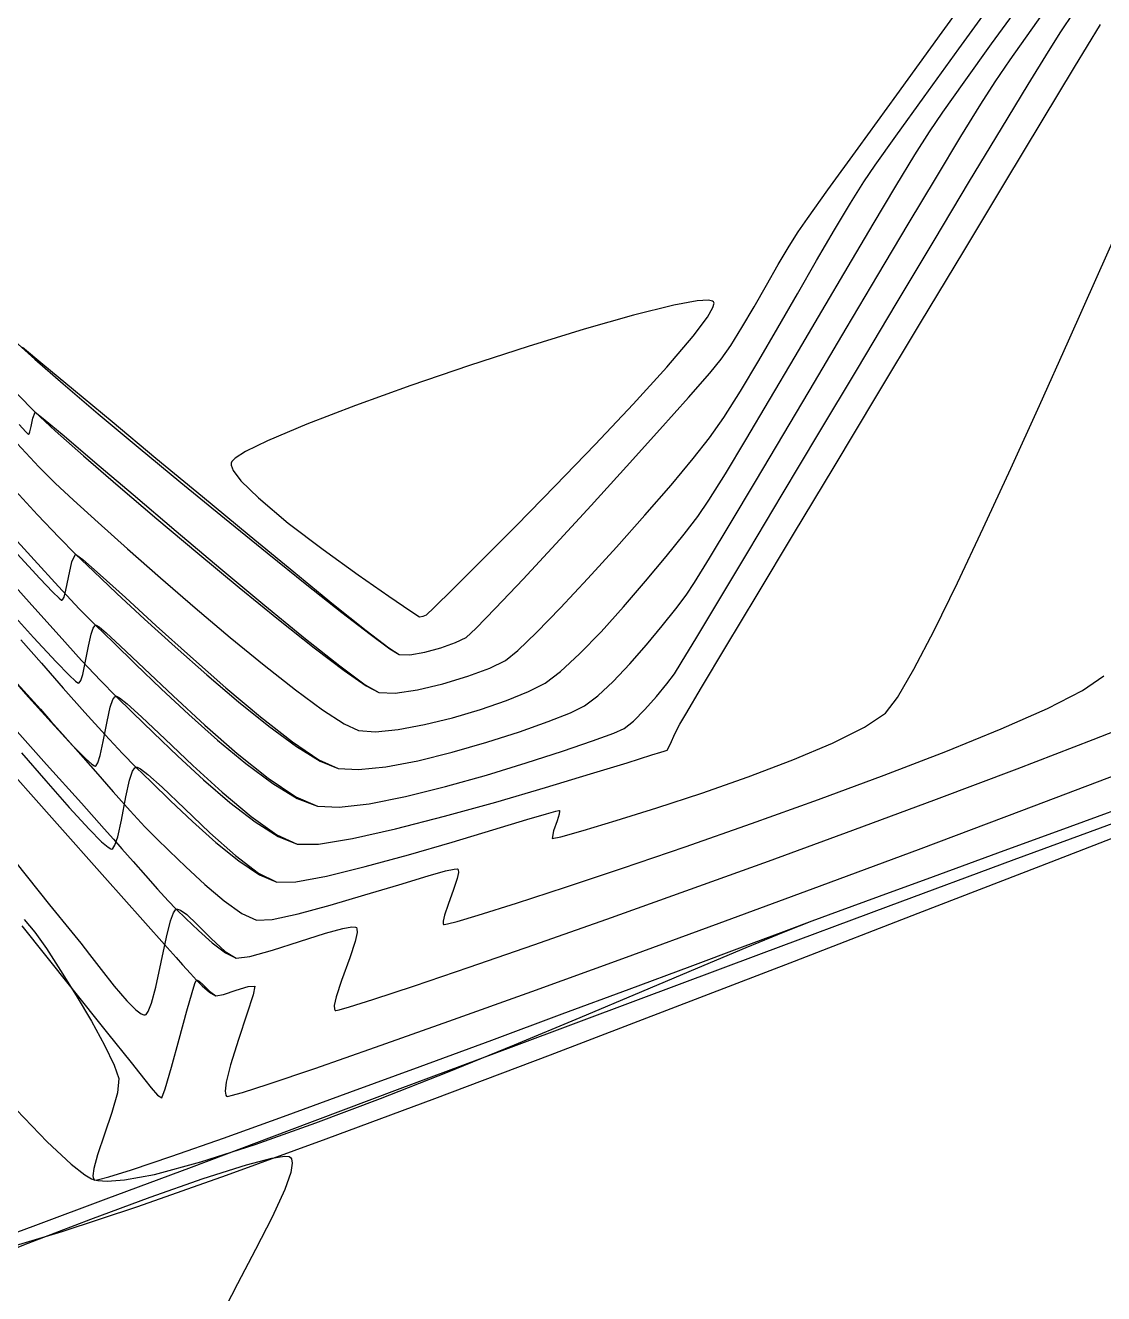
# Model space of a CAD drawing. Header units: metres. Extents: x 708868 to 711043, y 5411316 to 5413138.
# Drawn here: x 709690.22 to 709724.89, y 5411875.04 to 5411915.8 of the extents above; entities that cross this region are included whole.
import ezdxf

# ---------------------------------------------------------------- set-up
doc = ezdxf.new("R2010")
doc.units = ezdxf.units.M
for name, color, linetype in [('Rionegro 2010_Contours', 7, 'Continuous'), ('Rionegro 2014_Contours', 7, 'Continuous'), ('Rionegro 2018_Contours', 7, 'Continuous')]:
    doc.layers.add(name, color=color, linetype=linetype)

msp = doc.modelspace()

# ---------------------------------------------------------------- linework, layer by layer
at = {"layer": 'Rionegro 2010_Contours'}
for points in [[(709690.133, 5411905.455, 242), (709690.789, 5411904.914, 242), (709691.776, 5411904.094, 242), (709693.014, 5411903.064, 242), (709694.421, 5411901.894, 242), (709695.917, 5411900.653, 242), (709697.422, 5411899.409, 242), (709698.854, 5411898.232, 242), (709700.132, 5411897.191, 242), (709701.176, 5411896.355, 242), (709701.905, 5411895.794, 242), (709702.238, 5411895.575, 242), (709702.588, 5411895.572, 242), (709703.066, 5411895.657, 242), (709703.584, 5411895.797, 242), (709704.056, 5411895.963, 242), (709704.395, 5411896.122, 242), (709704.706, 5411896.409, 242), (709705.343, 5411897.064, 242), (709706.226, 5411898.001, 242), (709707.275, 5411899.132, 242), (709708.41, 5411900.368, 242), (709709.553, 5411901.622, 242), (709710.622, 5411902.807, 242), (709711.539, 5411903.834, 242), (709712.224, 5411904.616, 242), (709712.596, 5411905.066, 242), (709712.901, 5411905.513, 242), (709713.26, 5411906.094, 242), (709713.649, 5411906.756, 242), (709714.046, 5411907.447, 242), (709714.429, 5411908.114, 242), (709714.776, 5411908.705, 242), (709715.064, 5411909.166, 242), (709715.363, 5411909.591, 242), (709716.024, 5411910.51, 242), (709716.997, 5411911.858, 242), (709718.236, 5411913.568, 242), (709719.692, 5411915.577, 242), (709721.318, 5411917.818, 242)], [(709689.961, 5411898.812, 239), (709690.692, 5411898.022, 239), (709691.111, 5411897.583, 239), (709691.311, 5411897.388, 239), (709691.382, 5411897.33, 239), (709691.398, 5411897.324, 239), (709691.422, 5411897.34, 239), (709691.468, 5411897.423, 239), (709691.531, 5411897.65, 239), (709691.611, 5411898.057, 239), (709691.714, 5411898.554, 239), (709691.835, 5411898.804, 239), (709692.073, 5411898.634, 239), (709692.63, 5411898.143, 239), (709693.439, 5411897.407, 239), (709694.428, 5411896.505, 239), (709695.529, 5411895.513, 239), (709696.672, 5411894.509, 239), (709697.788, 5411893.57, 239), (709698.807, 5411892.774, 239), (709699.659, 5411892.197, 239), (709700.275, 5411891.918, 239), (709700.935, 5411891.877, 239), (709701.813, 5411891.969, 239), (709702.839, 5411892.166, 239), (709703.943, 5411892.439, 239), (709705.057, 5411892.758, 239), (709706.109, 5411893.095, 239), (709707.031, 5411893.422, 239), (709707.752, 5411893.709, 239), (709708.204, 5411893.929, 239), (709708.629, 5411894.247, 239), (709709.124, 5411894.714, 239), (709709.657, 5411895.28, 239), (709710.191, 5411895.892, 239), (709710.694, 5411896.498, 239), (709711.13, 5411897.046, 239), (709711.465, 5411897.485, 239), (709711.733, 5411897.893, 239), (709712.217, 5411898.68, 239), (709712.882, 5411899.782, 239), (709713.691, 5411901.136, 239), (709714.606, 5411902.675, 239), (709715.592, 5411904.337, 239), (709716.612, 5411906.056, 239), (709717.629, 5411907.769, 239), (709718.607, 5411909.411, 239), (709719.509, 5411910.917, 239), (709720.299, 5411912.225, 239), (709720.94, 5411913.268, 239), (709721.396, 5411913.983, 239), (709721.882, 5411914.695, 239), (709722.554, 5411915.65, 239), (709723.377, 5411916.799, 239)], [(709690.024, 5411902.966, 241), (709690.244, 5411902.735, 241), (709690.316, 5411902.664, 241), (709690.329, 5411902.656, 241), (709690.344, 5411902.668, 241), (709690.372, 5411902.734, 241), (709690.412, 5411902.906, 241), (709690.463, 5411903.175, 241), (709690.539, 5411903.367, 241), (709690.797, 5411903.167, 241), (709691.467, 5411902.606, 241), (709692.46, 5411901.763, 241), (709693.691, 5411900.717, 241), (709695.07, 5411899.546, 241), (709696.511, 5411898.331, 241), (709697.926, 5411897.151, 241), (709699.228, 5411896.084, 241), (709700.33, 5411895.21, 241), (709701.144, 5411894.607, 241), (709701.583, 5411894.356, 241), (709702.115, 5411894.338, 241), (709702.833, 5411894.442, 241), (709703.641, 5411894.634, 241), (709704.446, 5411894.878, 241), (709705.152, 5411895.142, 241), (709705.664, 5411895.391, 241), (709706.051, 5411895.703, 241), (709706.66, 5411896.289, 241), (709707.432, 5411897.082, 241), (709708.309, 5411898.019, 241), (709709.232, 5411899.032, 241), (709710.143, 5411900.056, 241), (709710.984, 5411901.026, 241), (709711.695, 5411901.875, 241), (709712.219, 5411902.539, 241), (709712.676, 5411903.198, 241), (709713.21, 5411904.044, 241), (709713.798, 5411905.023, 241), (709714.417, 5411906.083, 241), (709715.044, 5411907.172, 241), (709715.657, 5411908.238, 241), (709716.231, 5411909.228, 241), (709716.745, 5411910.09, 241), (709717.175, 5411910.772, 241), (709717.546, 5411911.309, 241), (709718.207, 5411912.238, 241), (709719.116, 5411913.503, 241), (709720.232, 5411915.05, 241), (709721.516, 5411916.822, 241)], [(709689.614, 5411897.092, 238), (709690.491, 5411896.123, 238), (709691.21, 5411895.347, 238), (709691.631, 5411894.913, 238), (709691.837, 5411894.72, 238), (709691.914, 5411894.664, 238), (709691.933, 5411894.658, 238), (709691.958, 5411894.672, 238), (709692.004, 5411894.743, 238), (709692.069, 5411894.939, 238), (709692.151, 5411895.314, 238), (709692.251, 5411895.849, 238), (709692.336, 5411896.228, 238), (709692.406, 5411896.43, 238), (709692.457, 5411896.505, 238), (709692.483, 5411896.522, 238), (709692.506, 5411896.518, 238), (709692.592, 5411896.465, 238), (709692.817, 5411896.278, 238), (709693.273, 5411895.86, 238), (709694.043, 5411895.13, 238), (709694.973, 5411894.251, 238), (709695.993, 5411893.311, 238), (709697.037, 5411892.398, 238), (709698.035, 5411891.599, 238), (709698.919, 5411891.004, 238), (709699.621, 5411890.699, 238), (709700.314, 5411890.667, 238), (709701.281, 5411890.783, 238), (709702.445, 5411891.017, 238), (709703.726, 5411891.334, 238), (709705.046, 5411891.704, 238), (709706.326, 5411892.093, 238), (709707.487, 5411892.469, 238), (709708.451, 5411892.8, 238), (709709.14, 5411893.054, 238), (709709.474, 5411893.197, 238), (709709.779, 5411893.44, 238), (709710.14, 5411893.808, 238), (709710.509, 5411894.23, 238), (709710.841, 5411894.637, 238), (709711.088, 5411894.957, 238), (709711.311, 5411895.311, 238), (709711.813, 5411896.139, 238), (709712.551, 5411897.367, 238), (709713.48, 5411898.918, 238), (709714.556, 5411900.718, 238), (709715.734, 5411902.69, 238), (709716.97, 5411904.758, 238), (709718.219, 5411906.848, 238), (709719.437, 5411908.883, 238), (709720.58, 5411910.787, 238), (709721.603, 5411912.486, 238), (709722.461, 5411913.903, 238), (709723.111, 5411914.962, 238), (709723.507, 5411915.589, 238), (709723.933, 5411916.215, 238)], [(709689.336, 5411895.333, 237), (709690.229, 5411894.318, 237), (709691.052, 5411893.401, 237), (709691.741, 5411892.657, 237), (709692.154, 5411892.237, 237), (709692.362, 5411892.051, 237), (709692.445, 5411891.997, 237), (709692.468, 5411891.993, 237), (709692.497, 5411892.009, 237), (709692.554, 5411892.095, 237), (709692.632, 5411892.331, 237), (709692.73, 5411892.784, 237), (709692.851, 5411893.429, 237), (709692.954, 5411893.886, 237), (709693.038, 5411894.129, 237), (709693.099, 5411894.22, 237), (709693.132, 5411894.24, 237), (709693.159, 5411894.238, 237), (709693.255, 5411894.185, 237), (709693.492, 5411893.997, 237), (709693.954, 5411893.577, 237), (709694.714, 5411892.856, 237), (709695.606, 5411892.013, 237), (709696.552, 5411891.15, 237), (709697.479, 5411890.371, 237), (709698.309, 5411889.78, 237), (709698.967, 5411889.479, 237), (709699.647, 5411889.484, 237), (709700.739, 5411889.663, 237), (709702.128, 5411889.976, 237), (709703.702, 5411890.381, 237), (709705.346, 5411890.837, 237), (709706.947, 5411891.303, 237), (709708.392, 5411891.738, 237), (709709.567, 5411892.101, 237), (709710.358, 5411892.35, 237), (709710.653, 5411892.443, 237), (709710.759, 5411892.47, 237), (709710.859, 5411892.505, 237), (709710.95, 5411892.689, 237), (709711.116, 5411893.047, 237), (709711.259, 5411893.34, 237), (709711.453, 5411893.666, 237), (709711.964, 5411894.521, 237), (709712.744, 5411895.822, 237), (709713.746, 5411897.491, 237), (709714.92, 5411899.448, 237), (709716.22, 5411901.611, 237), (709717.597, 5411903.902, 237), (709719.002, 5411906.239, 237), (709720.389, 5411908.544, 237), (709721.708, 5411910.736, 237), (709722.913, 5411912.734, 237), (709723.954, 5411914.46, 237), (709724.783, 5411915.831, 237)], [(709690.102, 5411892.422, 236), (709690.883, 5411891.514, 236), (709691.629, 5411890.665, 236), (709692.275, 5411889.962, 236), (709692.675, 5411889.56, 236), (709692.885, 5411889.381, 236), (709692.975, 5411889.33, 236), (709693.003, 5411889.327, 236), (709693.037, 5411889.346, 236), (709693.103, 5411889.446, 236), (709693.195, 5411889.723, 236), (709693.31, 5411890.253, 236), (709693.452, 5411891.008, 236), (709693.572, 5411891.544, 236), (709693.67, 5411891.828, 236), (709693.742, 5411891.935, 236), (709693.78, 5411891.958, 236), (709693.814, 5411891.958, 236), (709693.921, 5411891.908, 236), (709694.165, 5411891.723, 236), (709694.621, 5411891.313, 236), (709695.343, 5411890.624, 236), (709696.155, 5411889.852, 236), (709696.975, 5411889.121, 236), (709697.722, 5411888.549, 236), (709698.312, 5411888.26, 236), (709698.92, 5411888.276, 236), (709699.906, 5411888.458, 236), (709701.153, 5411888.762, 236), (709702.54, 5411889.142, 236), (709703.947, 5411889.55, 236), (709705.256, 5411889.943, 236), (709706.345, 5411890.273, 236), (709706.979, 5411890.461, 236), (709707.276, 5411890.543, 236), (709707.374, 5411890.564, 236), (709707.391, 5411890.562, 236), (709707.4, 5411890.539, 236), (709707.388, 5411890.447, 236), (709707.32, 5411890.233, 236), (709707.203, 5411889.91, 236), (709707.16, 5411889.664, 236), (709707.436, 5411889.723, 236), (709708.154, 5411889.922, 236), (709709.215, 5411890.239, 236), (709710.519, 5411890.647, 236), (709711.966, 5411891.125, 236), (709713.458, 5411891.647, 236), (709714.894, 5411892.189, 236), (709716.175, 5411892.728, 236), (709717.202, 5411893.238, 236), (709717.875, 5411893.697, 236), (709718.262, 5411894.2, 236), (709718.791, 5411895.104, 236), (709719.442, 5411896.35, 236), (709720.191, 5411897.88, 236), (709721.019, 5411899.635, 236), (709721.903, 5411901.555, 236), (709722.822, 5411903.584, 236), (709723.755, 5411905.66, 236), (709724.679, 5411907.727, 236), (709725.573, 5411909.725, 236)], [(709712.35, 5411906.914, 243), (709712.318, 5411906.94, 243), (709712.185, 5411906.965, 243), (709711.823, 5411906.941, 243), (709711.073, 5411906.802, 243), (709709.779, 5411906.482, 243), (709708.185, 5411906.03, 243), (709706.392, 5411905.481, 243), (709704.502, 5411904.868, 243), (709702.617, 5411904.225, 243), (709700.84, 5411903.585, 243), (709699.271, 5411902.982, 243), (709698.013, 5411902.45, 243), (709697.299, 5411902.098, 243), (709696.969, 5411901.888, 243), (709696.859, 5411901.778, 243), (709696.839, 5411901.733, 243), (709696.839, 5411901.664, 243), (709696.906, 5411901.493, 243), (709697.155, 5411901.161, 243), (709697.715, 5411900.609, 243), (709698.678, 5411899.804, 243), (709699.795, 5411898.952, 243), (709700.921, 5411898.139, 243), (709701.91, 5411897.451, 243), (709702.616, 5411896.974, 243), (709702.892, 5411896.794, 243), (709703.009, 5411896.814, 243), (709703.125, 5411896.854, 243), (709703.356, 5411897.078, 243), (709703.973, 5411897.687, 243), (709704.887, 5411898.599, 243), (709706.012, 5411899.73, 243), (709707.258, 5411900.999, 243), (709708.537, 5411902.324, 243), (709709.762, 5411903.623, 243), (709710.844, 5411904.814, 243), (709711.694, 5411905.814, 243), (709712.149, 5411906.421, 243), (709712.329, 5411906.737, 243), (709712.362, 5411906.872, 243), (709712.35, 5411906.914, 243)], [(709689.479, 5411876.453, 231), (709691.412, 5411877.035, 231), (709693.836, 5411877.841, 231), (709696.686, 5411878.842, 231), (709699.894, 5411880.008, 231), (709703.391, 5411881.309, 231), (709707.111, 5411882.715, 231), (709710.986, 5411884.196, 231), (709714.947, 5411885.721, 231), (709718.929, 5411887.261, 231), (709722.863, 5411888.786, 231), (709726.681, 5411890.265, 231), (709730.317, 5411891.669, 231), (709733.702, 5411892.967, 231), (709736.769, 5411894.13, 231), (709739.45, 5411895.127, 231), (709741.678, 5411895.929, 231), (709743.386, 5411896.505, 231)], [(709689.918, 5411888.891, 234), (709691.005, 5411887.537, 234), (709691.716, 5411886.653, 234), (709692.005, 5411886.297, 234), (709692.289, 5411885.939, 234), (709692.665, 5411885.451, 234), (709693.081, 5411884.922, 234), (709693.488, 5411884.442, 234), (709693.773, 5411884.156, 234), (709693.946, 5411884.027, 234), (709694.036, 5411883.994, 234), (709694.072, 5411883.995, 234), (709694.106, 5411884.013, 234), (709694.173, 5411884.106, 234), (709694.276, 5411884.369, 234), (709694.415, 5411884.89, 234), (709694.589, 5411885.689, 234), (709694.76, 5411886.49, 234), (709694.892, 5411887.014, 234), (709694.986, 5411887.28, 234), (709695.047, 5411887.375, 234), (709695.076, 5411887.395, 234), (709695.116, 5411887.398, 234), (709695.216, 5411887.361, 234), (709695.415, 5411887.218, 234), (709695.742, 5411886.911, 234), (709696.202, 5411886.448, 234), (709696.647, 5411886.035, 234), (709697.004, 5411885.822, 234), (709697.442, 5411885.873, 234), (709698.17, 5411886.077, 234), (709699.033, 5411886.354, 234), (709699.873, 5411886.621, 234), (709700.425, 5411886.774, 234), (709700.716, 5411886.824, 234), (709700.833, 5411886.818, 234), (709700.865, 5411886.801, 234), (709700.885, 5411886.765, 234), (709700.891, 5411886.641, 234), (709700.828, 5411886.349, 234), (709700.656, 5411885.826, 234), (709700.391, 5411885.098, 234), (709700.218, 5411884.579, 234), (709700.156, 5411884.293, 234), (709700.161, 5411884.174, 234), (709700.181, 5411884.141, 234), (709700.201, 5411884.138, 234), (709700.312, 5411884.159, 234), (709700.648, 5411884.253, 234), (709701.39, 5411884.485, 234), (709702.739, 5411884.93, 234), (709704.49, 5411885.527, 234), (709706.573, 5411886.25, 234), (709708.918, 5411887.075, 234), (709711.454, 5411887.98, 234), (709714.112, 5411888.939, 234), (709716.821, 5411889.929, 234), (709719.511, 5411890.925, 234), (709722.112, 5411891.905, 234), (709724.553, 5411892.843, 234), (709726.764, 5411893.717, 234)], [(709690.107, 5411886.859, 233), (709691.675, 5411884.898, 233), (709692.864, 5411883.411, 233), (709693.623, 5411882.462, 233), (709693.902, 5411882.115, 233), (709694.06, 5411881.913, 233), (709694.269, 5411881.646, 233), (709694.471, 5411881.416, 233), (709694.607, 5411881.329, 233), (709694.723, 5411881.617, 233), (709694.926, 5411882.315, 233), (709695.173, 5411883.22, 233), (709695.418, 5411884.125, 233), (709695.583, 5411884.711, 233), (709695.673, 5411885, 233), (709695.713, 5411885.098, 233), (709695.725, 5411885.113, 233), (709695.747, 5411885.112, 233), (709695.811, 5411885.074, 233), (709695.941, 5411884.956, 233), (709696.139, 5411884.757, 233), (709696.35, 5411884.603, 233), (709696.597, 5411884.652, 233), (709696.996, 5411884.787, 233), (709697.385, 5411884.91, 233), (709697.602, 5411884.92, 233), (709697.55, 5411884.64, 233), (709697.347, 5411884.014, 233), (709697.077, 5411883.208, 233), (709696.822, 5411882.39, 233), (709696.685, 5411881.837, 233), (709696.649, 5411881.539, 233), (709696.668, 5411881.415, 233), (709696.692, 5411881.379, 233), (709696.714, 5411881.376, 233), (709696.837, 5411881.399, 233), (709697.208, 5411881.503, 233), (709698.028, 5411881.766, 233), (709699.526, 5411882.273, 233), (709701.484, 5411882.957, 233), (709703.833, 5411883.791, 233), (709706.504, 5411884.751, 233), (709709.427, 5411885.812, 233), (709712.533, 5411886.948, 233), (709715.753, 5411888.135, 233), (709719.017, 5411889.348, 233), (709722.255, 5411890.561, 233), (709725.399, 5411891.749, 233)], [(709689.69, 5411881.205, 232), (709690.929, 5411879.916, 232), (709691.699, 5411879.194, 232), (709692.135, 5411878.852, 232), (709692.352, 5411878.724, 232), (709692.438, 5411878.692, 232), (709692.559, 5411878.667, 232), (709692.852, 5411878.647, 232), (709693.416, 5411878.689, 232), (709694.375, 5411878.869, 232), (709695.862, 5411879.269, 232), (709697.611, 5411879.832, 232), (709699.559, 5411880.523, 232), (709701.64, 5411881.31, 232), (709703.793, 5411882.159, 232), (709705.953, 5411883.036, 232), (709708.058, 5411883.908, 232), (709710.042, 5411884.742, 232), (709711.844, 5411885.503, 232), (709713.4, 5411886.158, 232), (709714.645, 5411886.673, 232), (709715.517, 5411887.015, 232), (709716.362, 5411887.325, 232), (709717.686, 5411887.81, 232), (709719.417, 5411888.443, 232), (709721.482, 5411889.199, 232), (709723.809, 5411890.052, 232), (709726.326, 5411890.976, 232)]]:
    msp.add_polyline3d(points, dxfattribs=at)
at = {"layer": 'Rionegro 2014_Contours'}
for points in [[(709689.89, 5411905.649, 242), (709690.528, 5411905.068, 242), (709691.442, 5411904.274, 242), (709692.569, 5411903.316, 242), (709693.849, 5411902.245, 242), (709695.221, 5411901.11, 242), (709696.623, 5411899.961, 242), (709697.993, 5411898.849, 242), (709699.272, 5411897.823, 242), (709700.397, 5411896.932, 242), (709701.307, 5411896.227, 242), (709701.941, 5411895.759, 242), (709702.238, 5411895.575, 242), (709702.588, 5411895.572, 242), (709703.066, 5411895.657, 242), (709703.584, 5411895.797, 242), (709704.056, 5411895.963, 242), (709704.395, 5411896.122, 242), (709704.706, 5411896.409, 242), (709705.343, 5411897.064, 242), (709706.226, 5411898.001, 242), (709707.275, 5411899.132, 242), (709708.41, 5411900.368, 242), (709709.553, 5411901.622, 242), (709710.622, 5411902.807, 242), (709711.539, 5411903.834, 242), (709712.224, 5411904.616, 242), (709712.596, 5411905.066, 242), (709712.901, 5411905.513, 242), (709713.26, 5411906.094, 242), (709713.649, 5411906.756, 242), (709714.046, 5411907.447, 242), (709714.429, 5411908.114, 242), (709714.776, 5411908.705, 242), (709715.064, 5411909.166, 242), (709715.363, 5411909.591, 242), (709716.024, 5411910.51, 242), (709716.997, 5411911.858, 242), (709718.236, 5411913.568, 242), (709719.692, 5411915.577, 242), (709721.318, 5411917.818, 242)], [(709689.793, 5411900.965, 239), (709690.615, 5411900.069, 239), (709691.307, 5411899.334, 239), (709691.835, 5411898.804, 239), (709692.414, 5411898.252, 239), (709693.17, 5411897.54, 239), (709694.059, 5411896.715, 239), (709695.036, 5411895.827, 239), (709696.057, 5411894.925, 239), (709697.077, 5411894.057, 239), (709698.054, 5411893.274, 239), (709698.942, 5411892.623, 239), (709699.697, 5411892.155, 239), (709700.275, 5411891.918, 239), (709700.935, 5411891.877, 239), (709701.813, 5411891.969, 239), (709702.839, 5411892.166, 239), (709703.943, 5411892.439, 239), (709705.057, 5411892.758, 239), (709706.109, 5411893.095, 239), (709707.031, 5411893.422, 239), (709707.752, 5411893.709, 239), (709708.204, 5411893.929, 239), (709708.629, 5411894.247, 239), (709709.124, 5411894.714, 239), (709709.657, 5411895.28, 239), (709710.191, 5411895.892, 239), (709710.694, 5411896.498, 239), (709711.13, 5411897.046, 239), (709711.465, 5411897.485, 239), (709711.733, 5411897.893, 239), (709712.217, 5411898.68, 239), (709712.882, 5411899.782, 239), (709713.691, 5411901.136, 239), (709714.606, 5411902.675, 239), (709715.592, 5411904.337, 239), (709716.612, 5411906.056, 239), (709717.629, 5411907.769, 239), (709718.607, 5411909.411, 239), (709719.509, 5411910.917, 239), (709720.299, 5411912.225, 239), (709720.94, 5411913.268, 239), (709721.396, 5411913.983, 239), (709721.882, 5411914.695, 239), (709722.554, 5411915.65, 239), (709723.377, 5411916.799, 239)], [(709689.958, 5411903.953, 241), (709690.539, 5411903.367, 241), (709691.187, 5411902.771, 241), (709692.098, 5411901.964, 241), (709693.209, 5411901.002, 241), (709694.454, 5411899.94, 241), (709695.771, 5411898.833, 241), (709697.095, 5411897.737, 241), (709698.363, 5411896.707, 241), (709699.509, 5411895.798, 241), (709700.471, 5411895.067, 241), (709701.183, 5411894.568, 241), (709701.583, 5411894.356, 241), (709702.115, 5411894.338, 241), (709702.833, 5411894.442, 241), (709703.641, 5411894.634, 241), (709704.446, 5411894.878, 241), (709705.152, 5411895.142, 241), (709705.664, 5411895.391, 241), (709706.051, 5411895.703, 241), (709706.66, 5411896.289, 241), (709707.432, 5411897.082, 241), (709708.309, 5411898.019, 241), (709709.232, 5411899.032, 241), (709710.143, 5411900.056, 241), (709710.984, 5411901.026, 241), (709711.695, 5411901.875, 241), (709712.219, 5411902.539, 241), (709712.676, 5411903.198, 241), (709713.21, 5411904.044, 241), (709713.798, 5411905.023, 241), (709714.417, 5411906.083, 241), (709715.044, 5411907.172, 241), (709715.657, 5411908.238, 241), (709716.231, 5411909.228, 241), (709716.745, 5411910.09, 241), (709717.175, 5411910.772, 241), (709717.546, 5411911.309, 241), (709718.207, 5411912.238, 241), (709719.116, 5411913.503, 241), (709720.232, 5411915.05, 241), (709721.516, 5411916.822, 241)], [(709689.958, 5411902.358, 240), (709690.661, 5411901.614, 240), (709691.187, 5411901.085, 240), (709691.771, 5411900.54, 240), (709692.561, 5411899.82, 240), (709693.509, 5411898.973, 240), (709694.565, 5411898.045, 240), (709695.682, 5411897.082, 240), (709696.811, 5411896.129, 240), (709697.902, 5411895.232, 240), (709698.908, 5411894.439, 240), (709699.781, 5411893.795, 240), (709700.47, 5411893.345, 240), (709700.929, 5411893.137, 240), (709701.485, 5411893.098, 240), (709702.214, 5411893.168, 240), (709703.058, 5411893.324, 240), (709703.957, 5411893.545, 240), (709704.853, 5411893.811, 240), (709705.687, 5411894.099, 240), (709706.401, 5411894.389, 240), (709706.934, 5411894.66, 240), (709707.431, 5411895.031, 240), (709708.043, 5411895.601, 240), (709708.731, 5411896.312, 240), (709709.452, 5411897.108, 240), (709710.165, 5411897.932, 240), (709710.829, 5411898.729, 240), (709711.402, 5411899.441, 240), (709711.842, 5411900.012, 240), (709712.2, 5411900.542, 240), (709712.728, 5411901.387, 240), (709713.39, 5411902.483, 240), (709714.151, 5411903.763, 240), (709714.975, 5411905.162, 240), (709715.828, 5411906.614, 240), (709716.674, 5411908.053, 240), (709717.478, 5411909.415, 240), (709718.204, 5411910.634, 240), (709718.819, 5411911.643, 240), (709719.285, 5411912.377, 240), (709719.72, 5411913.011, 240), (709720.401, 5411913.973, 240), (709721.286, 5411915.21, 240), (709722.338, 5411916.666, 240)], [(709689.644, 5411899.579, 238), (709690.503, 5411898.622, 238), (709691.287, 5411897.764, 238), (709691.959, 5411897.049, 238), (709692.483, 5411896.522, 238), (709693.055, 5411895.968, 238), (709693.77, 5411895.27, 238), (709694.591, 5411894.48, 238), (709695.48, 5411893.649, 238), (709696.399, 5411892.829, 238), (709697.311, 5411892.073, 238), (709698.177, 5411891.431, 238), (709698.959, 5411890.955, 238), (709699.621, 5411890.699, 238), (709700.314, 5411890.667, 238), (709701.281, 5411890.783, 238), (709702.445, 5411891.017, 238), (709703.726, 5411891.334, 238), (709705.046, 5411891.704, 238), (709706.326, 5411892.093, 238), (709707.487, 5411892.469, 238), (709708.451, 5411892.8, 238), (709709.14, 5411893.054, 238), (709709.474, 5411893.197, 238), (709709.779, 5411893.44, 238), (709710.14, 5411893.808, 238), (709710.509, 5411894.23, 238), (709710.841, 5411894.637, 238), (709711.088, 5411894.957, 238), (709711.311, 5411895.311, 238), (709711.813, 5411896.139, 238), (709712.551, 5411897.367, 238), (709713.48, 5411898.918, 238), (709714.556, 5411900.718, 238), (709715.734, 5411902.69, 238), (709716.97, 5411904.758, 238), (709718.219, 5411906.848, 238), (709719.437, 5411908.883, 238), (709720.58, 5411910.787, 238), (709721.603, 5411912.486, 238), (709722.461, 5411913.903, 238), (709723.111, 5411914.962, 238), (709723.507, 5411915.589, 238), (709723.933, 5411916.215, 238)], [(709689.718, 5411897.973, 237), (709690.524, 5411897.061, 237), (709691.307, 5411896.184, 237), (709692.027, 5411895.391, 237), (709692.648, 5411894.727, 237), (709693.132, 5411894.24, 237), (709693.669, 5411893.718, 237), (709694.347, 5411893.056, 237), (709695.124, 5411892.313, 237), (709695.955, 5411891.549, 237), (709696.798, 5411890.824, 237), (709697.61, 5411890.198, 237), (709698.347, 5411889.73, 237), (709698.967, 5411889.479, 237), (709699.647, 5411889.484, 237), (709700.739, 5411889.663, 237), (709702.128, 5411889.976, 237), (709703.702, 5411890.381, 237), (709705.346, 5411890.837, 237), (709706.947, 5411891.303, 237), (709708.392, 5411891.738, 237), (709709.567, 5411892.101, 237), (709710.358, 5411892.35, 237), (709710.653, 5411892.443, 237), (709710.759, 5411892.47, 237), (709710.859, 5411892.505, 237), (709710.95, 5411892.689, 237), (709711.116, 5411893.047, 237), (709711.259, 5411893.34, 237), (709711.453, 5411893.666, 237), (709711.964, 5411894.521, 237), (709712.744, 5411895.822, 237), (709713.746, 5411897.491, 237), (709714.92, 5411899.448, 237), (709716.22, 5411901.611, 237), (709717.597, 5411903.902, 237), (709719.002, 5411906.239, 237), (709720.389, 5411908.544, 237), (709721.708, 5411910.736, 237), (709722.913, 5411912.734, 237), (709723.954, 5411914.46, 237), (709724.783, 5411915.831, 237)], [(709690.079, 5411896.054, 236), (709690.744, 5411895.296, 236), (709691.445, 5411894.499, 236), (709692.141, 5411893.716, 236), (709692.789, 5411892.997, 236), (709693.35, 5411892.394, 236), (709693.78, 5411891.958, 236), (709694.267, 5411891.485, 236), (709694.89, 5411890.878, 236), (709695.601, 5411890.207, 236), (709696.348, 5411889.54, 236), (709697.083, 5411888.947, 236), (709697.754, 5411888.497, 236), (709698.312, 5411888.26, 236), (709698.92, 5411888.276, 236), (709699.906, 5411888.458, 236), (709701.153, 5411888.762, 236), (709702.54, 5411889.142, 236), (709703.947, 5411889.55, 236), (709705.256, 5411889.943, 236), (709706.345, 5411890.273, 236), (709706.979, 5411890.461, 236), (709707.276, 5411890.543, 236), (709707.374, 5411890.564, 236), (709707.391, 5411890.562, 236), (709707.4, 5411890.539, 236), (709707.388, 5411890.447, 236), (709707.32, 5411890.233, 236), (709707.203, 5411889.91, 236), (709707.16, 5411889.664, 236), (709707.436, 5411889.723, 236), (709708.154, 5411889.922, 236), (709709.215, 5411890.239, 236), (709710.519, 5411890.647, 236), (709711.966, 5411891.125, 236), (709713.458, 5411891.647, 236), (709714.894, 5411892.189, 236), (709716.175, 5411892.728, 236), (709717.202, 5411893.238, 236), (709717.875, 5411893.697, 236), (709718.262, 5411894.2, 236), (709718.791, 5411895.104, 236), (709719.442, 5411896.35, 236), (709720.191, 5411897.88, 236), (709721.019, 5411899.635, 236), (709721.903, 5411901.555, 236), (709722.822, 5411903.584, 236), (709723.755, 5411905.66, 236), (709724.679, 5411907.727, 236), (709725.573, 5411909.725, 236)], [(709712.35, 5411906.914, 243), (709712.318, 5411906.94, 243), (709712.185, 5411906.965, 243), (709711.823, 5411906.941, 243), (709711.073, 5411906.802, 243), (709709.779, 5411906.482, 243), (709708.185, 5411906.03, 243), (709706.392, 5411905.481, 243), (709704.502, 5411904.868, 243), (709702.617, 5411904.225, 243), (709700.84, 5411903.585, 243), (709699.271, 5411902.982, 243), (709698.013, 5411902.45, 243), (709697.299, 5411902.098, 243), (709696.969, 5411901.888, 243), (709696.859, 5411901.778, 243), (709696.839, 5411901.733, 243), (709696.839, 5411901.664, 243), (709696.906, 5411901.493, 243), (709697.155, 5411901.161, 243), (709697.715, 5411900.609, 243), (709698.678, 5411899.804, 243), (709699.795, 5411898.952, 243), (709700.921, 5411898.139, 243), (709701.91, 5411897.451, 243), (709702.616, 5411896.974, 243), (709702.892, 5411896.794, 243), (709703.009, 5411896.814, 243), (709703.125, 5411896.854, 243), (709703.356, 5411897.078, 243), (709703.973, 5411897.687, 243), (709704.887, 5411898.599, 243), (709706.012, 5411899.73, 243), (709707.258, 5411900.999, 243), (709708.537, 5411902.324, 243), (709709.762, 5411903.623, 243), (709710.844, 5411904.814, 243), (709711.694, 5411905.814, 243), (709712.149, 5411906.421, 243), (709712.329, 5411906.737, 243), (709712.362, 5411906.872, 243), (709712.35, 5411906.914, 243)], [(709688.849, 5411876.602, 231), (709690.562, 5411877.235, 231), (709692.826, 5411878.08, 231), (709695.568, 5411879.106, 231), (709698.714, 5411880.287, 231), (709702.192, 5411881.593, 231), (709705.93, 5411882.994, 231), (709709.853, 5411884.463, 231), (709713.89, 5411885.971, 231), (709717.968, 5411887.488, 231), (709722.014, 5411888.986, 231), (709725.954, 5411890.437, 231), (709729.717, 5411891.81, 231), (709733.23, 5411893.079, 231), (709736.419, 5411894.213, 231), (709739.213, 5411895.184, 231), (709741.537, 5411895.963, 231), (709743.32, 5411896.521, 231)], [(709689.963, 5411894.648, 235), (709690.706, 5411893.821, 235), (709691.038, 5411893.45, 235), (709691.427, 5411893.01, 235), (709691.922, 5411892.446, 235), (709692.477, 5411891.813, 235), (709693.05, 5411891.165, 235), (709693.595, 5411890.556, 235), (709694.07, 5411890.042, 235), (709694.428, 5411889.676, 235), (709694.843, 5411889.273, 235), (709695.383, 5411888.75, 235), (709695.991, 5411888.187, 235), (709696.611, 5411887.662, 235), (709697.185, 5411887.254, 235), (709697.658, 5411887.041, 235), (709698.162, 5411887.066, 235), (709698.989, 5411887.243, 235), (709700.021, 5411887.521, 235), (709701.141, 5411887.85, 235), (709702.229, 5411888.18, 235), (709703.168, 5411888.462, 235), (709703.733, 5411888.62, 235), (709704.008, 5411888.681, 235), (709704.107, 5411888.689, 235), (709704.128, 5411888.682, 235), (709704.141, 5411888.658, 235), (709704.145, 5411888.575, 235), (709704.103, 5411888.379, 235), (709703.988, 5411888.029, 235), (709703.811, 5411887.543, 235), (709703.695, 5411887.196, 235), (709703.653, 5411887.004, 235), (709703.657, 5411886.924, 235), (709703.67, 5411886.902, 235), (709703.688, 5411886.901, 235), (709703.79, 5411886.92, 235), (709704.101, 5411887.002, 235), (709704.784, 5411887.205, 235), (709706.012, 5411887.59, 235), (709707.583, 5411888.1, 235), (709709.418, 5411888.711, 235), (709711.439, 5411889.399, 235), (709713.567, 5411890.142, 235), (709715.725, 5411890.916, 235), (709717.833, 5411891.697, 235), (709719.814, 5411892.461, 235), (709721.588, 5411893.186, 235), (709723.078, 5411893.848, 235), (709724.205, 5411894.423, 235), (709724.891, 5411894.889, 235)], [(709689.446, 5411893.684, 234), (709690.907, 5411892.048, 234), (709692.026, 5411890.796, 234), (709692.757, 5411889.978, 234), (709693.053, 5411889.647, 234), (709693.331, 5411889.332, 234), (709693.688, 5411888.924, 234), (709694.083, 5411888.475, 234), (709694.474, 5411888.036, 234), (709694.819, 5411887.659, 234), (709695.076, 5411887.395, 234), (709695.384, 5411887.095, 234), (709695.788, 5411886.708, 234), (709696.232, 5411886.312, 234), (709696.657, 5411885.99, 234), (709697.004, 5411885.822, 234), (709697.442, 5411885.873, 234), (709698.17, 5411886.077, 234), (709699.033, 5411886.354, 234), (709699.873, 5411886.621, 234), (709700.425, 5411886.774, 234), (709700.716, 5411886.824, 234), (709700.833, 5411886.818, 234), (709700.865, 5411886.801, 234), (709700.885, 5411886.765, 234), (709700.891, 5411886.641, 234), (709700.828, 5411886.349, 234), (709700.656, 5411885.826, 234), (709700.391, 5411885.098, 234), (709700.218, 5411884.579, 234), (709700.156, 5411884.293, 234), (709700.161, 5411884.174, 234), (709700.181, 5411884.141, 234), (709700.201, 5411884.138, 234), (709700.312, 5411884.159, 234), (709700.648, 5411884.253, 234), (709701.39, 5411884.485, 234), (709702.739, 5411884.93, 234), (709704.49, 5411885.527, 234), (709706.573, 5411886.25, 234), (709708.918, 5411887.075, 234), (709711.454, 5411887.98, 234), (709714.112, 5411888.939, 234), (709716.821, 5411889.929, 234), (709719.511, 5411890.925, 234), (709722.112, 5411891.905, 234), (709724.553, 5411892.843, 234), (709726.764, 5411893.717, 234)], [(709689.213, 5411892.421, 233), (709691.165, 5411890.228, 233), (709692.779, 5411888.415, 233), (709694.002, 5411887.041, 233), (709694.783, 5411886.164, 233), (709695.069, 5411885.843, 233), (709695.275, 5411885.609, 233), (709695.529, 5411885.321, 233), (709695.725, 5411885.113, 233), (709695.91, 5411884.934, 233), (709696.147, 5411884.723, 233), (709696.35, 5411884.603, 233), (709696.597, 5411884.652, 233), (709696.996, 5411884.787, 233), (709697.385, 5411884.91, 233), (709697.602, 5411884.92, 233), (709697.55, 5411884.64, 233), (709697.347, 5411884.014, 233), (709697.077, 5411883.208, 233), (709696.822, 5411882.39, 233), (709696.685, 5411881.837, 233), (709696.649, 5411881.539, 233), (709696.668, 5411881.415, 233), (709696.692, 5411881.379, 233), (709696.714, 5411881.376, 233), (709696.837, 5411881.399, 233), (709697.208, 5411881.503, 233), (709698.028, 5411881.766, 233), (709699.526, 5411882.273, 233), (709701.484, 5411882.957, 233), (709703.833, 5411883.791, 233), (709706.504, 5411884.751, 233), (709709.427, 5411885.812, 233), (709712.533, 5411886.948, 233), (709715.753, 5411888.135, 233), (709719.017, 5411889.348, 233), (709722.255, 5411890.561, 233), (709725.399, 5411891.749, 233)], [(709690.191, 5411887.061, 232), (709690.533, 5411886.659, 232), (709690.899, 5411886.13, 232), (709691.358, 5411885.424, 232), (709691.858, 5411884.618, 232), (709692.347, 5411883.79, 232), (709692.773, 5411883.018, 232), (709693.083, 5411882.381, 232), (709693.226, 5411881.955, 232), (709693.183, 5411881.492, 232), (709693.005, 5411880.858, 232), (709692.767, 5411880.157, 232), (709692.544, 5411879.493, 232), (709692.426, 5411879.059, 232), (709692.397, 5411878.824, 232), (709692.416, 5411878.723, 232), (709692.438, 5411878.692, 232), (709692.461, 5411878.686, 232), (709692.577, 5411878.702, 232), (709692.913, 5411878.79, 232), (709693.639, 5411879.017, 232), (709694.935, 5411879.455, 232), (709696.59, 5411880.037, 232), (709698.524, 5411880.731, 232), (709700.659, 5411881.507, 232), (709702.917, 5411882.335, 232), (709705.218, 5411883.184, 232), (709707.483, 5411884.024, 232), (709709.634, 5411884.824, 232), (709711.591, 5411885.553, 232), (709713.277, 5411886.182, 232), (709714.612, 5411886.68, 232), (709715.517, 5411887.015, 232), (709716.362, 5411887.325, 232), (709717.686, 5411887.81, 232), (709719.417, 5411888.443, 232), (709721.482, 5411889.199, 232), (709723.809, 5411890.052, 232), (709726.326, 5411890.976, 232)], [(709688.324, 5411875.877, 230), (709690.319, 5411876.657, 230), (709692.325, 5411877.425, 230), (709694.235, 5411878.134, 230), (709695.939, 5411878.735, 230), (709697.332, 5411879.181, 230), (709698.148, 5411879.393, 230), (709698.55, 5411879.453, 230), (709698.706, 5411879.439, 230), (709698.747, 5411879.415, 230), (709698.779, 5411879.368, 230), (709698.806, 5411879.232, 230), (709698.761, 5411878.933, 230), (709698.567, 5411878.38, 230), (709698.158, 5411877.494, 230), (709697.626, 5411876.459, 230), (709697.04, 5411875.346, 230), (709696.468, 5411874.227, 230)]]:
    msp.add_polyline3d(points, dxfattribs=at)
at = {"layer": 'Rionegro 2018_Contours'}
for points in [[(709689.89, 5411905.649, 242), (709690.528, 5411905.068, 242), (709691.442, 5411904.274, 242), (709692.569, 5411903.316, 242), (709693.849, 5411902.245, 242), (709695.221, 5411901.11, 242), (709696.623, 5411899.961, 242), (709697.993, 5411898.849, 242), (709699.272, 5411897.823, 242), (709700.397, 5411896.932, 242), (709701.307, 5411896.227, 242), (709701.941, 5411895.759, 242), (709702.238, 5411895.575, 242), (709702.588, 5411895.572, 242), (709703.066, 5411895.657, 242), (709703.584, 5411895.797, 242), (709704.056, 5411895.963, 242), (709704.395, 5411896.122, 242), (709704.706, 5411896.409, 242), (709705.343, 5411897.064, 242), (709706.226, 5411898.001, 242), (709707.275, 5411899.132, 242), (709708.41, 5411900.368, 242), (709709.553, 5411901.622, 242), (709710.622, 5411902.807, 242), (709711.539, 5411903.834, 242), (709712.224, 5411904.616, 242), (709712.596, 5411905.066, 242), (709712.901, 5411905.513, 242), (709713.26, 5411906.094, 242), (709713.649, 5411906.756, 242), (709714.046, 5411907.447, 242), (709714.429, 5411908.114, 242), (709714.776, 5411908.705, 242), (709715.064, 5411909.166, 242), (709715.363, 5411909.591, 242), (709716.024, 5411910.51, 242), (709716.997, 5411911.858, 242), (709718.236, 5411913.568, 242), (709719.692, 5411915.577, 242), (709721.318, 5411917.818, 242)], [(709689.793, 5411900.965, 239), (709690.615, 5411900.069, 239), (709691.307, 5411899.334, 239), (709691.835, 5411898.804, 239), (709692.414, 5411898.252, 239), (709693.17, 5411897.54, 239), (709694.059, 5411896.715, 239), (709695.036, 5411895.827, 239), (709696.057, 5411894.925, 239), (709697.077, 5411894.057, 239), (709698.054, 5411893.274, 239), (709698.942, 5411892.623, 239), (709699.697, 5411892.155, 239), (709700.275, 5411891.918, 239), (709700.935, 5411891.877, 239), (709701.813, 5411891.969, 239), (709702.839, 5411892.166, 239), (709703.943, 5411892.439, 239), (709705.057, 5411892.758, 239), (709706.109, 5411893.095, 239), (709707.031, 5411893.422, 239), (709707.752, 5411893.709, 239), (709708.204, 5411893.929, 239), (709708.629, 5411894.247, 239), (709709.124, 5411894.714, 239), (709709.657, 5411895.28, 239), (709710.191, 5411895.892, 239), (709710.694, 5411896.498, 239), (709711.13, 5411897.046, 239), (709711.465, 5411897.485, 239), (709711.733, 5411897.893, 239), (709712.217, 5411898.68, 239), (709712.882, 5411899.782, 239), (709713.691, 5411901.136, 239), (709714.606, 5411902.675, 239), (709715.592, 5411904.337, 239), (709716.612, 5411906.056, 239), (709717.629, 5411907.769, 239), (709718.607, 5411909.411, 239), (709719.509, 5411910.917, 239), (709720.299, 5411912.225, 239), (709720.94, 5411913.268, 239), (709721.396, 5411913.983, 239), (709721.882, 5411914.695, 239), (709722.554, 5411915.65, 239), (709723.377, 5411916.799, 239)], [(709689.958, 5411903.953, 241), (709690.539, 5411903.367, 241), (709691.187, 5411902.771, 241), (709692.098, 5411901.964, 241), (709693.209, 5411901.002, 241), (709694.454, 5411899.94, 241), (709695.771, 5411898.833, 241), (709697.095, 5411897.737, 241), (709698.363, 5411896.707, 241), (709699.509, 5411895.798, 241), (709700.471, 5411895.067, 241), (709701.183, 5411894.568, 241), (709701.583, 5411894.356, 241), (709702.115, 5411894.338, 241), (709702.833, 5411894.442, 241), (709703.641, 5411894.634, 241), (709704.446, 5411894.878, 241), (709705.152, 5411895.142, 241), (709705.664, 5411895.391, 241), (709706.051, 5411895.703, 241), (709706.66, 5411896.289, 241), (709707.432, 5411897.082, 241), (709708.309, 5411898.019, 241), (709709.232, 5411899.032, 241), (709710.143, 5411900.056, 241), (709710.984, 5411901.026, 241), (709711.695, 5411901.875, 241), (709712.219, 5411902.539, 241), (709712.676, 5411903.198, 241), (709713.21, 5411904.044, 241), (709713.798, 5411905.023, 241), (709714.417, 5411906.083, 241), (709715.044, 5411907.172, 241), (709715.657, 5411908.238, 241), (709716.231, 5411909.228, 241), (709716.745, 5411910.09, 241), (709717.175, 5411910.772, 241), (709717.546, 5411911.309, 241), (709718.207, 5411912.238, 241), (709719.116, 5411913.503, 241), (709720.232, 5411915.05, 241), (709721.516, 5411916.822, 241)], [(709689.958, 5411902.358, 240), (709690.661, 5411901.614, 240), (709691.187, 5411901.085, 240), (709691.771, 5411900.54, 240), (709692.561, 5411899.82, 240), (709693.509, 5411898.973, 240), (709694.565, 5411898.045, 240), (709695.682, 5411897.082, 240), (709696.811, 5411896.129, 240), (709697.902, 5411895.232, 240), (709698.908, 5411894.439, 240), (709699.781, 5411893.795, 240), (709700.47, 5411893.345, 240), (709700.929, 5411893.137, 240), (709701.485, 5411893.098, 240), (709702.214, 5411893.168, 240), (709703.058, 5411893.324, 240), (709703.957, 5411893.545, 240), (709704.853, 5411893.811, 240), (709705.687, 5411894.099, 240), (709706.401, 5411894.389, 240), (709706.934, 5411894.66, 240), (709707.431, 5411895.031, 240), (709708.043, 5411895.601, 240), (709708.731, 5411896.312, 240), (709709.452, 5411897.108, 240), (709710.165, 5411897.932, 240), (709710.829, 5411898.729, 240), (709711.402, 5411899.441, 240), (709711.842, 5411900.012, 240), (709712.2, 5411900.542, 240), (709712.728, 5411901.387, 240), (709713.39, 5411902.483, 240), (709714.151, 5411903.763, 240), (709714.975, 5411905.162, 240), (709715.828, 5411906.614, 240), (709716.674, 5411908.053, 240), (709717.478, 5411909.415, 240), (709718.204, 5411910.634, 240), (709718.819, 5411911.643, 240), (709719.285, 5411912.377, 240), (709719.72, 5411913.011, 240), (709720.401, 5411913.973, 240), (709721.286, 5411915.21, 240), (709722.338, 5411916.666, 240)], [(709689.644, 5411899.579, 238), (709690.503, 5411898.622, 238), (709691.287, 5411897.764, 238), (709691.959, 5411897.049, 238), (709692.483, 5411896.522, 238), (709693.055, 5411895.968, 238), (709693.77, 5411895.27, 238), (709694.591, 5411894.48, 238), (709695.48, 5411893.649, 238), (709696.399, 5411892.829, 238), (709697.311, 5411892.073, 238), (709698.177, 5411891.431, 238), (709698.959, 5411890.955, 238), (709699.621, 5411890.699, 238), (709700.314, 5411890.667, 238), (709701.281, 5411890.783, 238), (709702.445, 5411891.017, 238), (709703.726, 5411891.334, 238), (709705.046, 5411891.704, 238), (709706.326, 5411892.093, 238), (709707.487, 5411892.469, 238), (709708.451, 5411892.8, 238), (709709.14, 5411893.054, 238), (709709.474, 5411893.197, 238), (709709.779, 5411893.44, 238), (709710.14, 5411893.808, 238), (709710.509, 5411894.23, 238), (709710.841, 5411894.637, 238), (709711.088, 5411894.957, 238), (709711.311, 5411895.311, 238), (709711.813, 5411896.139, 238), (709712.551, 5411897.367, 238), (709713.48, 5411898.918, 238), (709714.556, 5411900.718, 238), (709715.734, 5411902.69, 238), (709716.97, 5411904.758, 238), (709718.219, 5411906.848, 238), (709719.437, 5411908.883, 238), (709720.58, 5411910.787, 238), (709721.603, 5411912.486, 238), (709722.461, 5411913.903, 238), (709723.111, 5411914.962, 238), (709723.507, 5411915.589, 238), (709723.933, 5411916.215, 238)], [(709689.718, 5411897.973, 237), (709690.524, 5411897.061, 237), (709691.307, 5411896.184, 237), (709692.027, 5411895.391, 237), (709692.648, 5411894.727, 237), (709693.132, 5411894.24, 237), (709693.669, 5411893.718, 237), (709694.347, 5411893.056, 237), (709695.124, 5411892.313, 237), (709695.955, 5411891.549, 237), (709696.798, 5411890.824, 237), (709697.61, 5411890.198, 237), (709698.347, 5411889.73, 237), (709698.967, 5411889.479, 237), (709699.647, 5411889.484, 237), (709700.739, 5411889.663, 237), (709702.128, 5411889.976, 237), (709703.702, 5411890.381, 237), (709705.346, 5411890.837, 237), (709706.947, 5411891.303, 237), (709708.392, 5411891.738, 237), (709709.567, 5411892.101, 237), (709710.358, 5411892.35, 237), (709710.653, 5411892.443, 237), (709710.759, 5411892.47, 237), (709710.859, 5411892.505, 237), (709710.95, 5411892.689, 237), (709711.116, 5411893.047, 237), (709711.259, 5411893.34, 237), (709711.453, 5411893.666, 237), (709711.964, 5411894.521, 237), (709712.744, 5411895.822, 237), (709713.746, 5411897.491, 237), (709714.92, 5411899.448, 237), (709716.22, 5411901.611, 237), (709717.597, 5411903.902, 237), (709719.002, 5411906.239, 237), (709720.389, 5411908.544, 237), (709721.708, 5411910.736, 237), (709722.913, 5411912.734, 237), (709723.954, 5411914.46, 237), (709724.783, 5411915.831, 237)], [(709690.079, 5411896.054, 236), (709690.744, 5411895.296, 236), (709691.445, 5411894.499, 236), (709692.141, 5411893.716, 236), (709692.789, 5411892.997, 236), (709693.35, 5411892.394, 236), (709693.78, 5411891.958, 236), (709694.267, 5411891.485, 236), (709694.89, 5411890.878, 236), (709695.601, 5411890.207, 236), (709696.348, 5411889.54, 236), (709697.083, 5411888.947, 236), (709697.754, 5411888.497, 236), (709698.312, 5411888.26, 236), (709698.92, 5411888.276, 236), (709699.906, 5411888.458, 236), (709701.153, 5411888.762, 236), (709702.54, 5411889.142, 236), (709703.947, 5411889.55, 236), (709705.256, 5411889.943, 236), (709706.345, 5411890.273, 236), (709706.979, 5411890.461, 236), (709707.276, 5411890.543, 236), (709707.374, 5411890.564, 236), (709707.391, 5411890.562, 236), (709707.4, 5411890.539, 236), (709707.388, 5411890.447, 236), (709707.32, 5411890.233, 236), (709707.203, 5411889.91, 236), (709707.16, 5411889.664, 236), (709707.436, 5411889.723, 236), (709708.154, 5411889.922, 236), (709709.215, 5411890.239, 236), (709710.519, 5411890.647, 236), (709711.966, 5411891.125, 236), (709713.458, 5411891.647, 236), (709714.894, 5411892.189, 236), (709716.175, 5411892.728, 236), (709717.202, 5411893.238, 236), (709717.875, 5411893.697, 236), (709718.262, 5411894.2, 236), (709718.791, 5411895.104, 236), (709719.442, 5411896.35, 236), (709720.191, 5411897.88, 236), (709721.019, 5411899.635, 236), (709721.903, 5411901.555, 236), (709722.822, 5411903.584, 236), (709723.755, 5411905.66, 236), (709724.679, 5411907.727, 236), (709725.573, 5411909.725, 236)], [(709712.35, 5411906.914, 243), (709712.318, 5411906.94, 243), (709712.185, 5411906.965, 243), (709711.823, 5411906.941, 243), (709711.073, 5411906.802, 243), (709709.779, 5411906.482, 243), (709708.185, 5411906.03, 243), (709706.392, 5411905.481, 243), (709704.502, 5411904.868, 243), (709702.617, 5411904.225, 243), (709700.84, 5411903.585, 243), (709699.271, 5411902.982, 243), (709698.013, 5411902.45, 243), (709697.299, 5411902.098, 243), (709696.969, 5411901.888, 243), (709696.859, 5411901.778, 243), (709696.839, 5411901.733, 243), (709696.839, 5411901.664, 243), (709696.906, 5411901.493, 243), (709697.155, 5411901.161, 243), (709697.715, 5411900.609, 243), (709698.678, 5411899.804, 243), (709699.795, 5411898.952, 243), (709700.921, 5411898.139, 243), (709701.91, 5411897.451, 243), (709702.616, 5411896.974, 243), (709702.892, 5411896.794, 243), (709703.009, 5411896.814, 243), (709703.125, 5411896.854, 243), (709703.356, 5411897.078, 243), (709703.973, 5411897.687, 243), (709704.887, 5411898.599, 243), (709706.012, 5411899.73, 243), (709707.258, 5411900.999, 243), (709708.537, 5411902.324, 243), (709709.762, 5411903.623, 243), (709710.844, 5411904.814, 243), (709711.694, 5411905.814, 243), (709712.149, 5411906.421, 243), (709712.329, 5411906.737, 243), (709712.362, 5411906.872, 243), (709712.35, 5411906.914, 243)], [(709688.849, 5411876.602, 231), (709690.562, 5411877.235, 231), (709692.826, 5411878.08, 231), (709695.568, 5411879.106, 231), (709698.714, 5411880.287, 231), (709702.192, 5411881.593, 231), (709705.93, 5411882.994, 231), (709709.853, 5411884.463, 231), (709713.89, 5411885.971, 231), (709717.968, 5411887.488, 231), (709722.014, 5411888.986, 231), (709725.954, 5411890.437, 231), (709729.717, 5411891.81, 231), (709733.23, 5411893.079, 231), (709736.419, 5411894.213, 231), (709739.213, 5411895.184, 231), (709741.537, 5411895.963, 231), (709743.32, 5411896.521, 231)], [(709689.963, 5411894.648, 235), (709690.706, 5411893.821, 235), (709691.038, 5411893.45, 235), (709691.427, 5411893.01, 235), (709691.922, 5411892.446, 235), (709692.477, 5411891.813, 235), (709693.05, 5411891.165, 235), (709693.595, 5411890.556, 235), (709694.07, 5411890.042, 235), (709694.428, 5411889.676, 235), (709694.843, 5411889.273, 235), (709695.383, 5411888.75, 235), (709695.991, 5411888.187, 235), (709696.611, 5411887.662, 235), (709697.185, 5411887.254, 235), (709697.658, 5411887.041, 235), (709698.162, 5411887.066, 235), (709698.989, 5411887.243, 235), (709700.021, 5411887.521, 235), (709701.141, 5411887.85, 235), (709702.229, 5411888.18, 235), (709703.168, 5411888.462, 235), (709703.733, 5411888.62, 235), (709704.008, 5411888.681, 235), (709704.107, 5411888.689, 235), (709704.128, 5411888.682, 235), (709704.141, 5411888.658, 235), (709704.145, 5411888.575, 235), (709704.103, 5411888.379, 235), (709703.988, 5411888.029, 235), (709703.811, 5411887.543, 235), (709703.695, 5411887.196, 235), (709703.653, 5411887.004, 235), (709703.657, 5411886.924, 235), (709703.67, 5411886.902, 235), (709703.688, 5411886.901, 235), (709703.79, 5411886.92, 235), (709704.101, 5411887.002, 235), (709704.784, 5411887.205, 235), (709706.012, 5411887.59, 235), (709707.583, 5411888.1, 235), (709709.418, 5411888.711, 235), (709711.439, 5411889.399, 235), (709713.567, 5411890.142, 235), (709715.725, 5411890.916, 235), (709717.833, 5411891.697, 235), (709719.814, 5411892.461, 235), (709721.588, 5411893.186, 235), (709723.078, 5411893.848, 235), (709724.205, 5411894.423, 235), (709724.891, 5411894.889, 235)], [(709689.446, 5411893.684, 234), (709690.907, 5411892.048, 234), (709692.026, 5411890.796, 234), (709692.757, 5411889.978, 234), (709693.053, 5411889.647, 234), (709693.331, 5411889.332, 234), (709693.688, 5411888.924, 234), (709694.083, 5411888.475, 234), (709694.474, 5411888.036, 234), (709694.819, 5411887.659, 234), (709695.076, 5411887.395, 234), (709695.384, 5411887.095, 234), (709695.788, 5411886.708, 234), (709696.232, 5411886.312, 234), (709696.657, 5411885.99, 234), (709697.004, 5411885.822, 234), (709697.442, 5411885.873, 234), (709698.17, 5411886.077, 234), (709699.033, 5411886.354, 234), (709699.873, 5411886.621, 234), (709700.425, 5411886.774, 234), (709700.716, 5411886.824, 234), (709700.833, 5411886.818, 234), (709700.865, 5411886.801, 234), (709700.885, 5411886.765, 234), (709700.891, 5411886.641, 234), (709700.828, 5411886.349, 234), (709700.656, 5411885.826, 234), (709700.391, 5411885.098, 234), (709700.218, 5411884.579, 234), (709700.156, 5411884.293, 234), (709700.161, 5411884.174, 234), (709700.181, 5411884.141, 234), (709700.201, 5411884.138, 234), (709700.312, 5411884.159, 234), (709700.648, 5411884.253, 234), (709701.39, 5411884.485, 234), (709702.739, 5411884.93, 234), (709704.49, 5411885.527, 234), (709706.573, 5411886.25, 234), (709708.918, 5411887.075, 234), (709711.454, 5411887.98, 234), (709714.112, 5411888.939, 234), (709716.821, 5411889.929, 234), (709719.511, 5411890.925, 234), (709722.112, 5411891.905, 234), (709724.553, 5411892.843, 234), (709726.764, 5411893.717, 234)], [(709689.213, 5411892.421, 233), (709691.165, 5411890.228, 233), (709692.779, 5411888.415, 233), (709694.002, 5411887.041, 233), (709694.783, 5411886.164, 233), (709695.069, 5411885.843, 233), (709695.275, 5411885.609, 233), (709695.529, 5411885.321, 233), (709695.725, 5411885.113, 233), (709695.91, 5411884.934, 233), (709696.147, 5411884.723, 233), (709696.35, 5411884.603, 233), (709696.597, 5411884.652, 233), (709696.996, 5411884.787, 233), (709697.385, 5411884.91, 233), (709697.602, 5411884.92, 233), (709697.55, 5411884.64, 233), (709697.347, 5411884.014, 233), (709697.077, 5411883.208, 233), (709696.822, 5411882.39, 233), (709696.685, 5411881.837, 233), (709696.649, 5411881.539, 233), (709696.668, 5411881.415, 233), (709696.692, 5411881.379, 233), (709696.714, 5411881.376, 233), (709696.837, 5411881.399, 233), (709697.208, 5411881.503, 233), (709698.028, 5411881.766, 233), (709699.526, 5411882.273, 233), (709701.484, 5411882.957, 233), (709703.833, 5411883.791, 233), (709706.504, 5411884.751, 233), (709709.427, 5411885.812, 233), (709712.533, 5411886.948, 233), (709715.753, 5411888.135, 233), (709719.017, 5411889.348, 233), (709722.255, 5411890.561, 233), (709725.399, 5411891.749, 233)], [(709690.191, 5411887.061, 232), (709690.533, 5411886.659, 232), (709690.899, 5411886.13, 232), (709691.358, 5411885.424, 232), (709691.858, 5411884.618, 232), (709692.347, 5411883.79, 232), (709692.773, 5411883.018, 232), (709693.083, 5411882.381, 232), (709693.226, 5411881.955, 232), (709693.183, 5411881.492, 232), (709693.005, 5411880.858, 232), (709692.767, 5411880.157, 232), (709692.544, 5411879.493, 232), (709692.426, 5411879.059, 232), (709692.397, 5411878.824, 232), (709692.416, 5411878.723, 232), (709692.438, 5411878.692, 232), (709692.461, 5411878.686, 232), (709692.577, 5411878.702, 232), (709692.913, 5411878.79, 232), (709693.639, 5411879.017, 232), (709694.935, 5411879.455, 232), (709696.59, 5411880.037, 232), (709698.524, 5411880.731, 232), (709700.659, 5411881.507, 232), (709702.917, 5411882.335, 232), (709705.218, 5411883.184, 232), (709707.483, 5411884.024, 232), (709709.634, 5411884.824, 232), (709711.591, 5411885.553, 232), (709713.277, 5411886.182, 232), (709714.612, 5411886.68, 232), (709715.517, 5411887.015, 232), (709716.362, 5411887.325, 232), (709717.686, 5411887.81, 232), (709719.417, 5411888.443, 232), (709721.482, 5411889.199, 232), (709723.809, 5411890.052, 232), (709726.326, 5411890.976, 232)], [(709688.324, 5411875.877, 230), (709690.319, 5411876.657, 230), (709692.325, 5411877.425, 230), (709694.235, 5411878.134, 230), (709695.939, 5411878.735, 230), (709697.332, 5411879.181, 230), (709698.148, 5411879.393, 230), (709698.55, 5411879.453, 230), (709698.706, 5411879.439, 230), (709698.747, 5411879.415, 230), (709698.779, 5411879.368, 230), (709698.806, 5411879.232, 230), (709698.761, 5411878.933, 230), (709698.567, 5411878.38, 230), (709698.158, 5411877.494, 230), (709697.626, 5411876.459, 230), (709697.04, 5411875.346, 230), (709696.468, 5411874.227, 230)]]:
    msp.add_polyline3d(points, dxfattribs=at)

doc.saveas('drawing.dxf')
